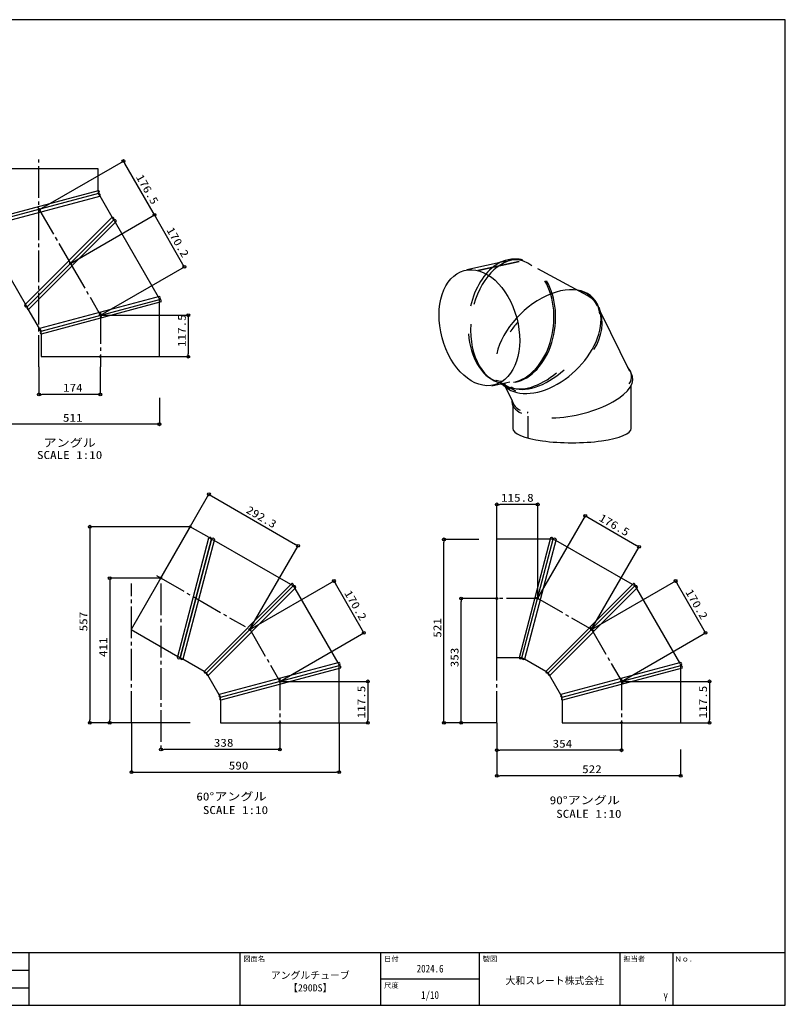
# Model space of a CAD drawing. Units: millimetres, scale not verified, with parts at other scales. Extents: x -2171 to 1829, y -1453 to 1347.
# Drawn here: x -347 to 1829, y -1453 to 1347 of the extents above; entities that cross this region are included whole.
import ezdxf
from ezdxf.enums import TextEntityAlignment as Align

# ---------------------------------------------------------------- set-up
doc = ezdxf.new("R2010")
doc.units = ezdxf.units.MM
doc.header["$LTSCALE"] = 10
doc.header["$PDMODE"] = 32
doc.header["$PDSIZE"] = 5
doc.linetypes.add('CHAIN2', pattern=[12, 9, -1, 1, -1])
doc.linetypes.add('DASHED3', pattern=[4, 3, -1])
for name, color, linetype in [('0-0_0', 7, 'Continuous'), ('0-1_Defpoints', 7, 'CHAIN2'), ('8-0', 7, 'Continuous')]:
    doc.layers.add(name, color=color, linetype=linetype)
doc.styles.add('ＭＳ ゴシック', font='')
doc.styles.get('ＭＳ ゴシック').set_extended_font_data('MS Gothic')

msp = doc.modelspace()

# ---------------------------------------------------------------- linework, layer by layer
at = {"layer": '0-0_0'}
for p, q in [((-290.99, 808.07), (-52.14, 945.86)), ((-52.29, 945.77), (-48.29, 938.84)), ((31.91, 799.81), (-48.29, 938.84)), ((-123.71, 923.47), (-460.71, 923.47)), ((-123.71, 861.53), (-123.71, 923.47)), ((-463.99, 770.91), (-123.17, 861.67)), ((-122.76, 853.31), (-460.04, 763.49)), ((-122.9, 853.27), (-460.04, 763.49)), ((-459.78, 755.09), (-118.8, 845.9)), ((-83.86, 785.93), (-118.64, 846.17)), ((-333.21, 536.14), (-84.18, 785.93)), ((-202.79, 655.18), (36.06, 792.97)), ((-202.79, 655.18), (36.06, 792.96)), ((35.91, 792.88), (31.91, 799.81)), ((35.91, 792.87), (39.9, 785.94)), ((116.97, 652.35), (39.9, 785.94)), ((-326.16, 531.61), (-79.74, 778.79)), ((-79.74, 778.79), (-326.06, 531.71)), ((-72.59, 774.37), (-321.72, 524.48)), ((-75.72, 771.84), (46.48, 560.18)), ((-330.4, 538.95), (-455.68, 755.94)), ((-117.73, 507.72), (121.12, 645.51)), ((120.97, 645.42), (116.97, 652.35)), ((1035.13, 660.96), (923.45, 636.63)), ((1072.71, 660.18), (954.85, 634.51)), ((959.48, 635.44), (1072.88, 660.14)), ((1267.32, 563.03), (1125.32, 639.14)), ((50.45, 561.24), (-290.26, 469.95)), ((-286.29, 462.54), (50.71, 552.84)), ((-286.29, 462.54), (50.71, 552.84)), ((54.68, 545.43), (-286.02, 454.14)), ((50.71, 390.04), (50.71, 544.37)), ((-290.41, 469.69), (-322.54, 525.33)), ((-117.72, 507.59), (132.33, 507.59)), ((132.15, 507.59), (132.15, 499.59)), ((1386.68, 348.35), (1305.86, 513.51)), ((132.15, 499.59), (132.15, 398.04)), ((132.15, 390.04), (132.15, 398.04)), ((-286.29, 390.04), (50.71, 390.04)), ((-117.79, 390.04), (132.33, 390.04)), ((-292.21, 361.16), (-292.21, 282.78)), ((-117.85, 361.16), (-117.85, 282.78)), ((995.18, 307.35), (1045.77, 318.37)), ((1020.64, 312.9), (1045.58, 299.53)), ((1023.81, 313.59), (1062.22, 293)), ((1062.39, 292.95), (1023.87, 313.6)), ((1391.05, 186.24), (1391.05, 308.24)), ((-292.21, 282.96), (-284.21, 282.96)), ((-125.85, 282.96), (-284.21, 282.96)), ((-117.85, 282.96), (-125.85, 282.96)), ((1031.79, 306.86), (1052.71, 264.11)), ((50.01, 273.05), (50.01, 197.71)), ((1054.05, 251.15), (1054.05, 186.24)), ((42.01, 197.89), (-452.71, 197.89)), ((50.01, 197.89), (42.01, 197.89)), ((1097.33, 221.3), (1097.33, 158.96)), ((53.78, -238.43), (190.93, -0.89)), ((190.84, -1.04), (197.77, -5.04)), ((197.77, -5.04), (437.07, -143.2)), ((1009.24, -296.4), (1009.24, -29.48)), ((1009.24, -29.66), (1017.24, -29.66)), ((1117.08, -29.66), (1017.24, -29.66)), ((1125.08, -29.66), (1117.08, -29.66)), ((1125.08, -296.27), (1125.08, -29.48)), ((1125.04, -296.23), (1260.52, -61.79)), ((1260.43, -61.94), (1267.36, -65.95)), ((1267.36, -65.95), (1406.29, -146.24)), ((137.08, -93.11), (-147.73, -93.11)), ((-147.55, -93.11), (-147.55, -101.11)), ((-147.55, -101.11), (-147.55, -642.06)), ((101.1, -465.32), (190.83, -124.23)), ((109.47, -465.69), (198.26, -128.15)), ((198.26, -128.15), (109.51, -465.55)), ((206.67, -128.37), (116.9, -469.63)), ((423.19, -257.1), (205.83, -132.48)), ((958.22, -129.04), (858.51, -129.04)), ((858.69, -129.04), (858.69, -137.04)), ((858.69, -642.06), (858.69, -137.04)), ((1161.79, -124.21), (1072.07, -465.31)), ((1080.43, -465.69), (1169.22, -128.15)), ((1080.47, -465.55), (1169.22, -128.15)), ((1177.62, -128.37), (1087.86, -469.63)), ((1394.15, -257.1), (1176.79, -132.48)), ((306.93, -384.6), (444.09, -147.05)), ((444, -147.2), (437.07, -143.2)), ((1277.83, -384.52), (1413.31, -150.08)), ((1413.22, -150.24), (1406.29, -146.24)), ((53.75, -239.09), (-91.36, -239.09)), ((-91.18, -239.09), (-91.18, -247.09)), ((-91.18, -247.09), (-91.18, -642.06)), ((307.49, -384.92), (546.35, -247.14)), ((546.19, -247.23), (550.19, -254.16)), ((1278.45, -384.92), (1517.31, -247.14)), ((1517.15, -247.23), (1521.15, -254.16)), ((426, -254.28), (176.97, -504.07)), ((184.12, -508.49), (430.55, -261.31)), ((184.12, -508.49), (430.45, -261.41)), ((437.7, -265.73), (188.56, -515.63)), ((434.56, -268.27), (556.76, -479.92)), ((627.25, -387.75), (550.19, -254.16)), ((1396.96, -254.28), (1147.93, -504.07)), ((1155.08, -508.49), (1401.51, -261.31)), ((1155.08, -508.49), (1401.41, -261.41)), ((1408.66, -265.73), (1159.52, -515.63)), ((1405.52, -268.27), (1527.72, -479.92)), ((1598.21, -387.75), (1521.15, -254.16)), ((1009.17, -297.06), (907.39, -297.06)), ((907.57, -297.06), (907.57, -305.06)), ((907.57, -642.06), (907.57, -305.06)), ((-30.47, -385.47), (102.12, -461.48)), ((631.25, -394.68), (627.25, -387.75)), ((1602.21, -394.68), (1598.21, -387.75)), ((392.55, -532.38), (631.41, -394.59)), ((1363.51, -532.38), (1602.37, -394.59)), ((176.97, -504.39), (116.62, -469.79)), ((1009.24, -464.96), (1072.16, -464.96)), ((1147.93, -504.39), (1087.58, -469.79)), ((560.73, -478.86), (220.03, -570.15)), ((224, -577.56), (561, -487.26)), ((224, -577.56), (561, -487.26)), ((564.97, -494.67), (224.27, -585.96)), ((561, -650.06), (561, -495.73)), ((1531.69, -478.86), (1190.99, -570.15)), ((1194.96, -577.56), (1531.96, -487.26)), ((1194.96, -577.56), (1531.96, -487.26)), ((1535.93, -494.67), (1195.22, -585.96)), ((1531.96, -650.06), (1531.96, -495.73)), ((219.87, -570.41), (187.75, -514.77)), ((1190.83, -570.41), (1158.71, -514.77)), ((392.56, -532.51), (642.62, -532.51)), ((642.44, -532.51), (642.44, -540.51)), ((642.44, -540.51), (642.44, -642.06)), ((1363.52, -532.51), (1613.58, -532.51)), ((1613.4, -532.51), (1613.4, -540.51)), ((1613.4, -540.51), (1613.4, -642.06)), ((-147.55, -650.06), (-147.55, -642.06)), ((-91.18, -650.06), (-91.18, -642.06)), ((642.44, -650.06), (642.44, -642.06)), ((858.69, -650.06), (858.69, -642.06)), ((907.57, -650.06), (907.57, -642.06)), ((1613.4, -650.06), (1613.4, -642.06)), ((53.75, -650.06), (-91.36, -650.06)), ((-29.05, -650.12), (-29.05, -790.7)), ((224, -650.06), (561, -650.06)), ((392.5, -650.06), (642.62, -650.06)), ((392.5, -650.12), (392.5, -725.9)), ((561, -650.12), (561, -790.7)), ((958.22, -650.06), (858.51, -650.06)), ((1009.17, -650.06), (907.39, -650.06)), ((1009.24, -650.12), (1009.24, -800.93)), ((1009.24, -650.18), (1009.24, -728.5)), ((1194.96, -650.06), (1531.96, -650.06)), ((1363.4, -650.12), (1363.4, -728.5)), ((1363.46, -650.06), (1613.58, -650.06)), ((54.51, -725.72), (62.51, -725.72)), ((384.5, -725.72), (62.51, -725.72)), ((392.5, -725.72), (384.5, -725.72)), ((1531.26, -725.59), (1531.26, -800.93)), ((1009.24, -728.32), (1017.24, -728.32)), ((1355.4, -728.32), (1017.24, -728.32)), ((1363.4, -728.32), (1355.4, -728.32)), ((-29.05, -790.52), (-21.05, -790.52)), ((-21.05, -790.52), (553, -790.52)), ((561, -790.52), (553, -790.52)), ((1009.24, -800.75), (1017.24, -800.75)), ((1523.26, -800.75), (1017.24, -800.75)), ((1531.26, -800.75), (1523.26, -800.75))]:
    msp.add_line(p, q, dxfattribs=at)
at = {"layer": '0-0_0', "linetype": 'DASHED3'}
for p, q in [((-123.71, 861.53), (-123.71, 853.06)), ((-118.64, 846.17), (-122.75, 853.32)), ((-79.74, 778.79), (-83.86, 785.93)), ((-79.74, 778.79), (-75.5, 771.45)), ((46.48, 560.18), (50.71, 552.84)), ((-326.18, 531.64), (-330.4, 538.95)), ((50.71, 544.37), (50.71, 552.84)), ((-322.04, 524.47), (-326.16, 531.61)), ((-290.41, 469.69), (-286.29, 462.54)), ((-286.29, 454.3), (-286.29, 462.54)), ((191.1, -124.05), (198.26, -128.15)), ((198.26, -128.15), (205.62, -132.36)), ((1160.81, -127.96), (1169.22, -127.96)), ((1169.22, -128.15), (1176.58, -132.36)), ((430.51, -261.29), (423.19, -257.1)), ((430.55, -261.31), (434.79, -268.65)), ((1401.47, -261.29), (1394.15, -257.1)), ((1401.51, -261.31), (1405.74, -268.65)), ((109.47, -465.71), (102.11, -461.49)), ((116.62, -469.79), (109.46, -465.7)), ((1072.16, -464.96), (1080.47, -464.96)), ((1087.58, -469.79), (1080.42, -465.7)), ((556.76, -479.92), (561, -487.26)), ((561, -495.73), (561, -487.26)), ((1527.72, -479.92), (1531.96, -487.26)), ((1531.96, -495.73), (1531.96, -487.26)), ((184.12, -508.49), (176.97, -504.39)), ((188.24, -515.63), (184.12, -508.49)), ((1155.08, -508.49), (1147.93, -504.39)), ((1159.2, -515.63), (1155.08, -508.49)), ((219.87, -570.41), (224, -577.56)), ((224, -585.81), (224, -577.56)), ((1190.83, -570.41), (1194.96, -577.56)), ((1194.96, -585.81), (1194.96, -577.56))]:
    msp.add_line(p, q, dxfattribs=at)
at = {"layer": '0-0_0'}
for points in [[(-286.29, 454.3), (-286.29, 390.04), (50.71, 390.04)], [(191.11, -124.05), (137.14, -93.11), (-30.47, -385.47)], [(1009.24, -464.96), (1009.24, -127.96), (1160.81, -127.96)], [(224, -585.81), (224, -650.06), (561, -650.06)], [(1194.96, -585.81), (1194.96, -650.06), (1531.96, -650.06)], [(137.08, -650.06), (-28.25, -650.06), (-147.73, -650.06)]]:
    msp.add_lwpolyline(points, dxfattribs=at)
for centre in [(-52.29, 945.77), (35.91, 792.88), (35.91, 792.87), (120.97, 645.42), (132.15, 507.59), (132.15, 390.04), (-292.21, 282.96), (-117.85, 282.96), (50.01, 197.89), (190.84, -1.04), (1009.24, -29.66), (1125.08, -29.66), (1260.43, -61.94), (-147.55, -93.11), (858.69, -129.04), (444, -147.2), (1413.22, -150.24), (-91.18, -239.09), (546.19, -247.23), (1517.15, -247.23), (907.57, -297.06), (631.25, -394.68), (1602.21, -394.68), (642.44, -532.51), (1613.4, -532.51), (-147.55, -650.06), (-91.18, -650.06), (642.44, -650.06), (858.69, -650.06), (907.57, -650.06), (1613.4, -650.06), (54.51, -725.72), (392.5, -725.72), (1009.24, -728.32), (1363.4, -728.32), (-29.05, -790.52), (561, -790.52), (1009.24, -800.75), (1531.26, -800.75)]:
    msp.add_circle(centre, 4, dxfattribs=at)
for centre, radius, start, end in [((-125.23, 857.4), 4.74, 299.40428, 64.30698), ((-122.73, 848.57), 4.74, 329.5778, 90.42082), ((-123.12, 848.59), 5.09, 328.06292, 331.69209), ((-84.01, 780.84), 5.09, 88.39528, 91.85921), ((-83.82, 781.19), 4.74, 329.57914, 90.59566), ((-77.33, 774.69), 4.75, 356.15348, 120.38662), ((1061.73, 583.43), 83.87, 75.15087, 104.91302), ((48.36, 556.97), 4.75, 299.7008, 63.93395), ((1236.78, 504.96), 65.6, 27.07983, 64.05296), ((1236.3, 504.38), 66.34, 27.94026, 62.12735), ((-328.47, 535.81), 4.75, 176.15345, 300.3866), ((50.74, 548.09), 4.75, 326.06605, 90.2992), ((-322.08, 529.21), 4.74, 149.57916, 270.42218), ((1176.55, 485.4), 131.51, 325.2372, 19.8219), ((1268.95, 313.73), 266.04, 139.23327, 146.64339), ((1265.4, 316.27), 261.68, 139.14957, 146.68049), ((-286.33, 467.28), 4.74, 149.49174, 270.50826), ((-285.93, 467.28), 5.09, 148.31011, 151.77182), ((-283.95, 458.42), 4.74, 119.49174, 240.50826), ((1356.37, 333.96), 35.69, 323.41416, 46.00612), ((1026.24, 396.61), 76.16, 255.06424, 267.64443), ((1026.59, 396.77), 76.25, 255.07558, 267.47133), ((1092.77, 275.38), 41.61, 195.70962, 244.95264), ((1100.62, 232.64), 4.91, 176.77485, 224.39264), ((193.52, -128.13), 4.74, 359.754, 124.6567), ((202.4, -130.48), 4.75, 26.32832, 150.56147), ((1164.47, -128.14), 4.75, 359.96308, 124.19622), ((1173.36, -130.48), 4.75, 26.32832, 150.56147), ((426.34, -259.02), 4.75, 329.78822, 94.02137), ((432.95, -265.41), 4.75, 356.15348, 120.38662), ((1397.3, -259.02), 4.75, 329.78822, 94.02137), ((1403.91, -265.41), 4.75, 356.15348, 120.38662), ((105.37, -463.22), 4.75, 206.32831, 330.56146), ((114.21, -465.71), 4.74, 179.754, 300.59702), ((114.19, -465.32), 5.09, 298.48273, 302.1119), ((1076.33, -463.24), 4.74, 205.86784, 330.77054), ((1085.17, -465.71), 4.74, 179.754, 300.59702), ((1085.15, -465.32), 5.09, 298.48273, 302.1119), ((558.64, -483.13), 4.75, 299.7008, 63.93395), ((561.02, -492.01), 4.75, 326.06605, 90.2992), ((1529.6, -483.13), 4.75, 299.7008, 63.93395), ((1531.98, -492.01), 4.75, 326.06605, 90.2992), ((182.06, -504.22), 5.09, 178.31561, 181.77954), ((181.71, -504.41), 4.74, 179.57916, 300.59568), ((188.21, -510.89), 4.74, 149.57916, 270.42218), ((1153.02, -504.22), 5.09, 178.31561, 181.77954), ((1152.67, -504.41), 4.74, 179.57916, 300.59568), ((1159.17, -510.89), 4.74, 149.57916, 270.42218), ((223.96, -572.82), 4.74, 149.49174, 270.50826), ((224.36, -572.82), 5.09, 148.31011, 151.77182), ((226.33, -581.68), 4.74, 119.49174, 240.50826), ((1194.92, -572.82), 4.74, 149.49174, 270.50826), ((1195.32, -572.82), 5.09, 148.31011, 151.77182), ((1197.29, -581.68), 4.74, 119.49174, 240.50826)]:
    msp.add_arc(centre, radius, start, end, dxfattribs=at)
for centre, major_axis, ratio, start_param, end_param in [((1045.5, 491.95), (19.9, 174.28), 0.664534, 5.8878141, 7.6902657), ((1052.24, 489.32), (26.72, 175.36), 0.655015, 6.2502058, 7.6737256), ((1153.86, 434.81), (-128.25, -122.48), 0.614182, 2.6942663, 5.5384712), ((1047.58, 489.32), (18.75, 173.42), 0.706092, 3.3638857, 5.5201863), ((1052.24, 489.32), (18.75, 173.42), 0.706092, 3.3638857, 5.5201863), ((1155.21, 432.48), (-128.25, -122.48), 0.635342, 0.0129981, 3.5657885), ((1052.24, 489.32), (26.72, 175.36), 0.655015, 1.7101614, 3.2119804), ((1045.5, 491.95), (22.41, 175.47), 0.657532, 1.8664166, 3.0117316), ((1145.64, 439.69), (111.75, 127.58), 0.542524, 3.3107027, 4.4139207), ((1153.86, 434.81), (116.67, 122.32), 0.544046, 3.3024546, 4.5482748), ((1223.56, 295.33), (171.66, 37.42), 0.409039, 4.2797439, 6.4358954), ((1223.56, 295.33), (171.66, 37.42), 0.409039, 3.0167954, 3.6342597), ((1222.55, 186.24), (-168.5, 0), 0.241958, 6.2831853, 9.424778)]:
    msp.add_ellipse(centre, major_axis=major_axis, ratio=ratio, start_param=start_param, end_param=end_param, dxfattribs=at)
msp.add_ellipse((959.38, 472.21), major_axis=(43.2, -162.39), ratio=0.652917, dxfattribs=at)
for p in [(-52.29, 945.77), (-291.04, 808.04), (35.91, 792.87), (-202.85, 655.15), (-118.06, 508.17), (-117.79, 507.69), (-117.79, 507.59), (-117.85, 390.04), (132.15, 390.04), (137.14, -93.11), (53.75, -238.49), (53.81, -238.49), (53.81, -239.09), (1009.24, -296.46), (1009.24, -297.06), (1125.01, -296.28), (1125.08, -296.33), (306.9, -384.65), (307.44, -384.96), (1277.8, -384.57), (1278.4, -384.96), (392.5, -532.41), (392.5, -532.51), (1363.18, -531.93), (1363.46, -532.41), (1363.46, -532.51), (392.5, -650.06), (1363.4, -650.06)]:
    msp.add_point(p, dxfattribs=at)
at = {"layer": '0-1_Defpoints'}
for p, q in [((-292.21, 361.22), (-292.21, 950.38)), ((-296.24, 815.58), (-198.72, 647.85)), ((-207.19, 662.54), (-113.55, 500.35)), ((-117.79, 516.17), (-117.79, 361.22)), ((41.67, -231.48), (293.69, -376.98)), ((-29.05, -650.06), (-29.05, -254.48)), ((54.51, -254.54), (54.51, -725.9)), ((1126.22, -297.06), (980.39, -297.06)), ((1117.63, -292.1), (1285.66, -389.11)), ((306.04, -382.66), (392.51, -532.43)), ((1274.06, -377.56), (1367.69, -539.75)), ((1009.24, -650.06), (1009.24, -464.96)), ((392.5, -523.94), (392.5, -669.51)), ((1363.46, -523.94), (1363.46, -665.4))]:
    msp.add_line(p, q, dxfattribs=at)
at = {"layer": '8-0'}
for p, q in [((-2171.22, -1302.68), (1828.78, -1302.68)), ((-321.26, -1302.68), (-321.26, -1452.68)), ((278.74, -1302.68), (278.74, -1452.68)), ((678.74, -1302.68), (678.74, -1452.68)), ((958.74, -1302.68), (958.74, -1452.68)), ((1358.74, -1302.68), (1358.74, -1452.68)), ((1508.74, -1302.68), (1508.74, -1452.68)), ((-1818.56, -1352.68), (-321.26, -1352.68)), ((678.74, -1377.68), (958.74, -1377.68)), ((-1818.56, -1402.68), (-321.26, -1402.68))]:
    msp.add_line(p, q, dxfattribs=at)
msp.add_lwpolyline([(-2171.22, -1452.68), (1828.78, -1452.68), (1828.78, 1347.32), (-2171.22, 1347.32)], close=True, dxfattribs=at)

# ---------------------------------------------------------------- texts
at = {"layer": '0-0_0', "style": 'ＭＳ ゴシック', "width": 1.2}
for s, rotation, p in [('176.5', 299.98, (-23.18, 896.75)), ('170.2', 299.979, (63.44, 746.57)), ('117.5', 90, (131.75, 417.57)), ('292.3', 329.999, (290.72, -57.87)), ('176.5', 329.977, (1293.68, -80.47)), ('170.2', 299.979, (568.76, -285.07)), ('170.2', 299.979, (1538.11, -282.17)), ('557', 90, (-147.95, -390.33)), ('521', 90, (857.98, -408.3)), ('411', 90, (-91.58, -463.32)), ('353', 90, (906.85, -492.31)), ('117.5', 90, (642.03, -637.53)), ('117.5', 90, (1612.99, -637.53))]:
    msp.add_text(s, height=22.73, rotation=rotation, dxfattribs=at).set_placement(p, align=Align.BOTTOM_LEFT)
for s, p in [('174', (-223.78, 283.68)), ('511', (-224.1, 198.29)), ('アングル', (-279.35, 127.08)), ('SCALE 1:10', (-297.85, 92.46)), ('115.8', (1020.91, -28.94)), ('338', (204.75, -725)), ('354', (1167.57, -727.6)), ('590', (247.23, -789.8)), ('522', (1251.5, -800.03)), ('60°アングル', (154.98, -877.73)), ('90°アングル', (1159.25, -888.35)), ('SCALE 1:10', (173.48, -916.24)), ('SCALE 1:10', (1177.75, -926.85))]:
    msp.add_text(s, height=22.73, dxfattribs=at).set_placement(p, align=Align.BOTTOM_LEFT)
at = {"layer": '8-0', "style": 'ＭＳ ゴシック'}
for s, height, p in [('図面名', 14.66, (288.74, -1332.68)), ('日付', 14.66, (688.74, -1332.68)), ('製図', 14.66, (968.74, -1332.68)), ('担当者', 14.66, (1368.74, -1332.65)), ('Ｎｏ.', 14.66, (1513.74, -1332.68)), ('アングルチューブ', 20.53, (366.74, -1383.84)), ('大和スレート株式会社', 20.53, (1033.74, -1399.15)), ('【290DS】', 20.53, (415.74, -1419.52)), ('尺度', 14.66, (688.74, -1407.68))]:
    msp.add_text(s, height=height, dxfattribs=at).set_placement(p, align=Align.BOTTOM_LEFT)
at = {"layer": '8-0', "style": 'ＭＳ ゴシック', "width": 0.85}
for s, p in [('2024.6', (781.24, -1366.12)), ('1/10', (793.74, -1441.02)), ('Y', (1482.49, -1447.68))]:
    msp.add_text(s, height=21.99, dxfattribs=at).set_placement(p, align=Align.BOTTOM_LEFT)

doc.saveas('drawing.dxf')
